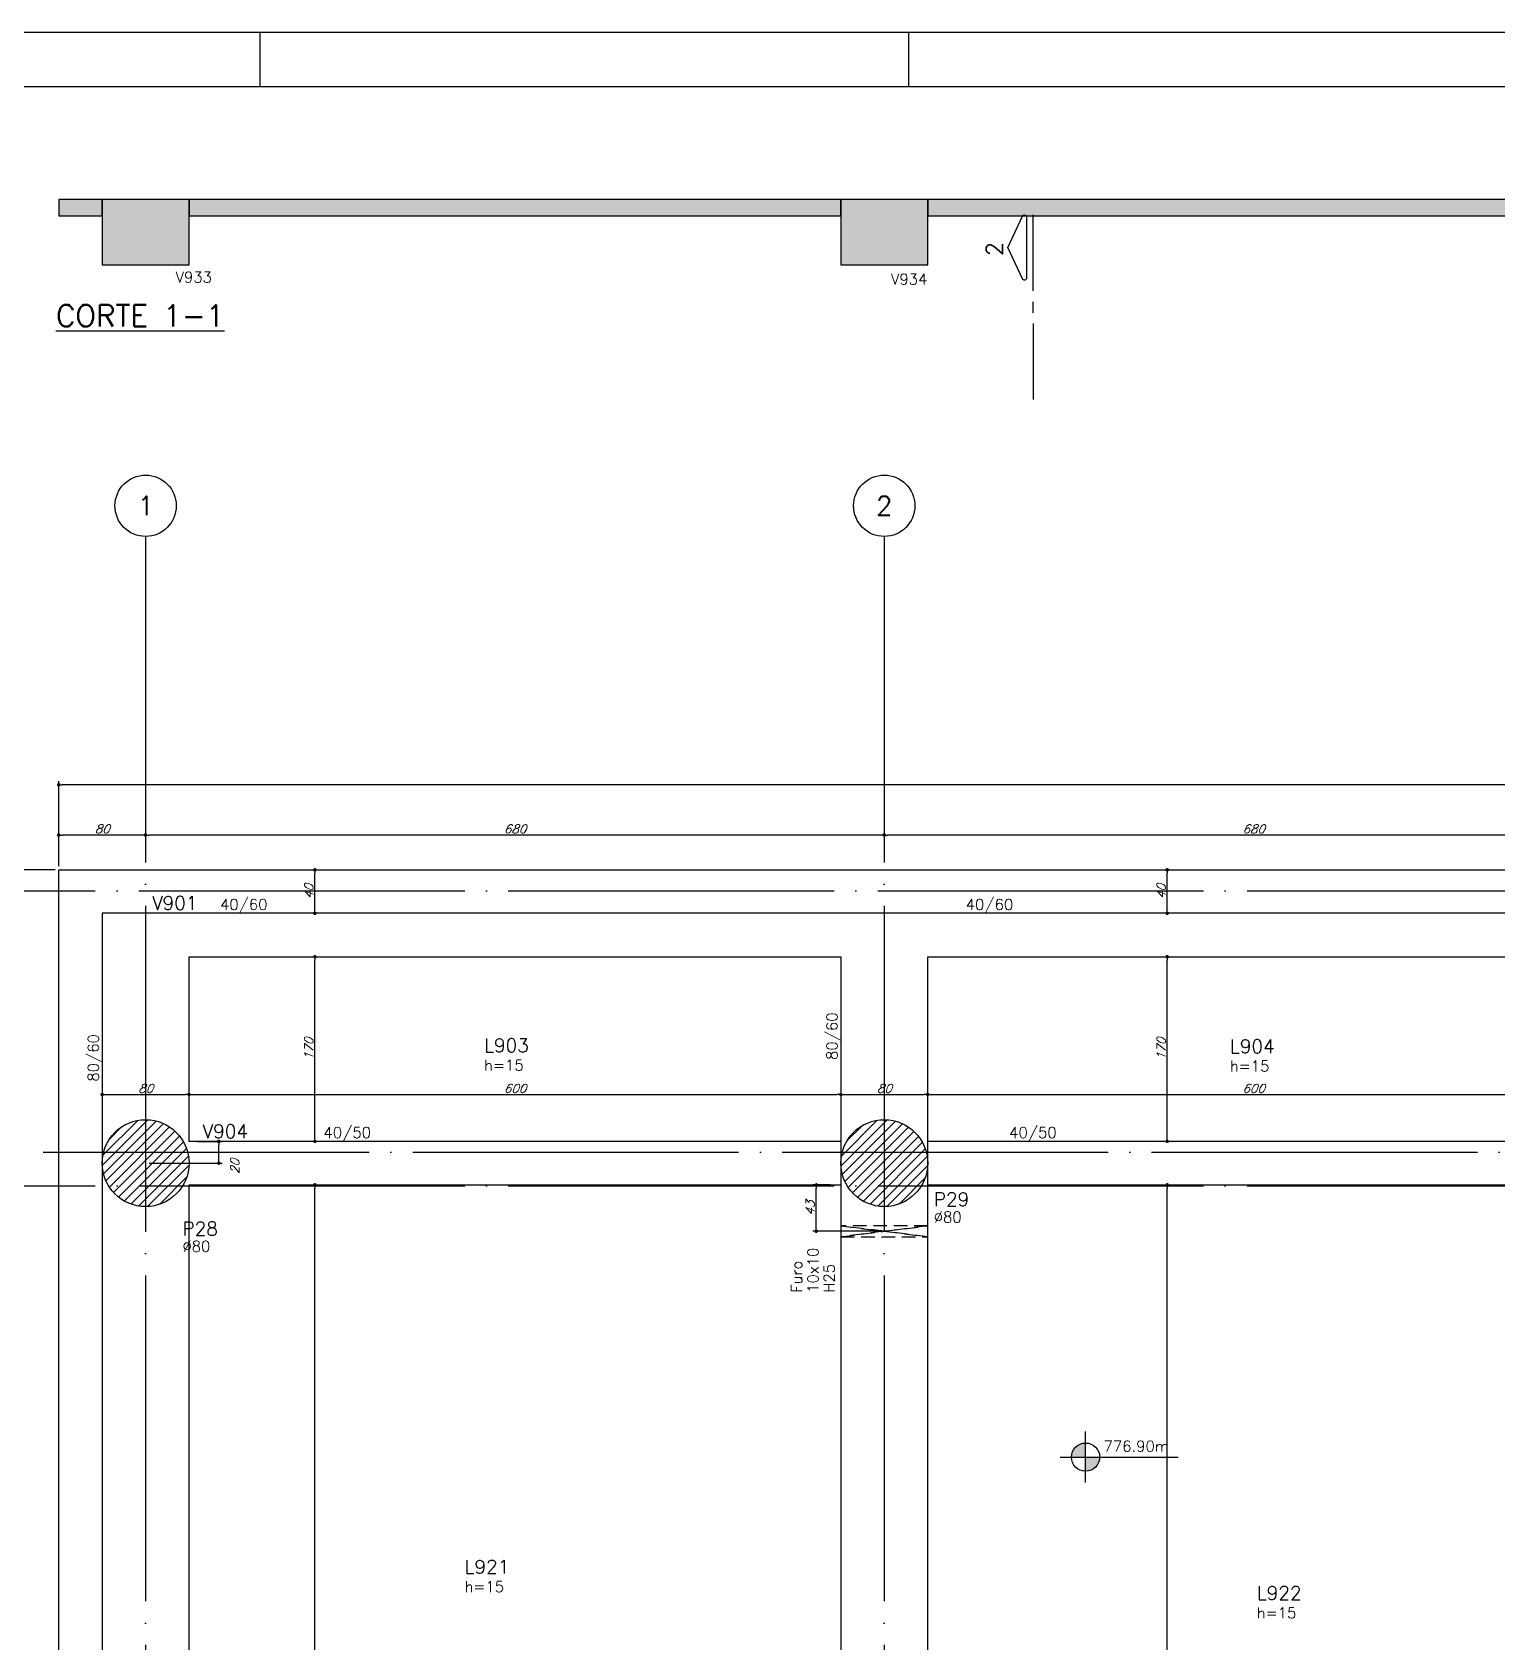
# Model space of a CAD drawing. Extents: x -4245 to 5400, y -2094 to 2406.
# Drawn here: x -3404 to -2056, y 924 to 2406 of the extents above; entities that cross this region are included whole.
import ezdxf
from ezdxf.enums import TextEntityAlignment as Align

# ---------------------------------------------------------------- set-up
doc = ezdxf.new("R2010")
doc.units = 0
doc.header["$LTSCALE"] = 50
doc.header["$MEASUREMENT"] = 0
doc.linetypes.add('EIXO', pattern=[6.8, 6, -0.4, 0, -0.4])
doc.linetypes.add('HIDDEN', pattern=[0.375, 0.25, -0.125])
doc.layers.get('0').update_dxf_attribs({"linetype": 'CONTINUOUS'})
doc.layers.get('DEFPOINTS').update_dxf_attribs({"linetype": 'CONTINUOUS'})
for name, color, linetype in [('F-CORTE', 4, 'CONTINUOUS'), ('F-CORTE-INDICAÇÃO', 4, 'CONTINUOUS'), ('F-COTAS', 106, 'CONTINUOUS'), ('F-COTAS-FUROS', 50, 'CONTINUOUS'), ('F-EIXO', 12, 'EIXO'), ('F-FURO-PAREDE', 2, 'HIDDEN'), ('F-FURO-PAREDE-TEXTOS', 2, 'CONTINUOUS'), ('F-LAJES', 3, 'CONTINUOUS'), ('F-LAJES-DIM', 2, 'CONTINUOUS'), ('F-LAJES-NOME', 4, 'CONTINUOUS'), ('F-MARGEM', 1, 'CONTINUOUS'), ('F-NÍVEL-PLANTA', 2, 'CONTINUOUS'), ('F-PILARES-DIM', 172, 'CONTINUOUS'), ('F-PILARES-HACH', 174, 'CONTINUOUS'), ('F-PILARES-NOME', 170, 'CONTINUOUS'), ('F-PILARES-S', 170, 'CONTINUOUS'), ('F-SOLIDO-CORTE', 71, 'CONTINUOUS'), ('F-TEXTO', 6, 'CONTINUOUS'), ('F-TEXTO-YELLOW', 2, 'CONTINUOUS'), ('F-VIGAS', 3, 'CONTINUOUS'), ('F-VIGAS-DIM', 2, 'CONTINUOUS'), ('F-VIGAS-NOME', 4, 'CONTINUOUS')]:
    doc.layers.add(name, color=color, linetype=linetype)
doc.styles.add('CP-TEXT-INCL', font='simplex.shx', dxfattribs={"oblique": 20})
doc.styles.add('MCP', font='simplex.shx')
doc.styles.add('ROMANS', font='simplex.shx')
doc.dimstyles.new('CP-COTAS-50', dxfattribs={"dimscale": 0.64, "dimtxt": 12.5, "dimasz": 5, "dimexe": 5, "dimexo": 5, "dimgap": 2.5, "dimtad": 1, "dimdec": 1, "dimdsep": 46, "dimtxsty": 'CP-TEXT-INCL', "dimblk1": 'DOT', "dimblk2": 'DOT', "dimsah": 1, "dimcen": 9, "dimclrd": 256, "dimclre": 256, "dimclrt": 256, "dimadec": 0, "dimazin": 0, "dimtfac": 1, "dimtdec": 1, "dimtmove": 2, "dimatfit": 3, "dimldrblk": 'DOT', "dimfxl": 0, "dimtolj": 1, "dimarcsym": 0})

# ---------------------------------------------------------------- blocks, each defined once
blk = doc.blocks.new('Nível - Planta')
at = {"layer": 'F-NÍVEL-PLANTA'}
h = blk.add_hatch(color=71, dxfattribs=at)
h.paths.add_polyline_path([(0, 0), (0, 0.26, 0.414214), (-0.26, 0)])
h.paths.add_polyline_path([(0.26, 0), (0, 0), (0, -0.26, 0.414214)])
for p, q in [((0, -0.469), (0, 0.469)), ((-0.469, 0), (1.704, 0))]:
    blk.add_line(p, q, dxfattribs=at)
blk.add_circle((0, 0), 0.26, dxfattribs=at)
at = {"layer": 'F-TEXTO', "color": 3, "style": 'MCP'}
blk.add_attdef('NÍVEL', (0.333, 0.102), '', height=0.2, dxfattribs=at)
blk = doc.blocks.new('*U9')
at = {"layer": 'F-CORTE-INDICAÇÃO'}
for p, q in [((70, 0), (0, 0)), ((80, 0), (90, 0)), ((100, 0), (170, 0))]:
    blk.add_line(p, q, dxfattribs=at)
blk.add_lwpolyline([(112, 6, -0.802585), (111.2, 9.8), (140, 23.3), (168.8, 9.8, -0.802585), (168, 6)], format="xyb", close=True, dxfattribs=at)
at = {"layer": 'F-CORTE-INDICAÇÃO', "style": 'ROMANS'}
blk.add_attdef('CORTE', text='', height=15, dxfattribs=at).set_placement((140, 35.8), align=Align.MIDDLE_CENTER)
at = {"layer": 'F-CORTE-INDICAÇÃO', "color": 2, "style": 'ROMANS'}
blk.add_attdef('FOLHA', text='', height=12, dxfattribs=at).set_placement((140, -10), align=Align.MIDDLE_CENTER)
blk = doc.blocks.new('_DOT')
at = {"color": 0, "linetype": 'ByBlock'}
blk.add_line((-0.5, 0), (-1, 0), dxfattribs=at)
at = {"color": 0, "linetype": 'ByBlock', "const_width": 0.5}
blk.add_lwpolyline([(-0.25, 0, 1), (0.25, 0, 1)], format="xyb", close=True, dxfattribs=at)
blk = doc.blocks.new('*D14')
at = {"layer": 'DEFPOINTS', "color": 0, "linetype": 'Continuous', "transparency": 16777216}
for p in [(-3144.2, 1344.5), (-3144.2, 1344.5), (-3144.2, 400)]:
    blk.add_point(p, dxfattribs=at)
at = {"layer": 'F-COTAS', "linetype": 'Continuous', "lineweight": -2, "transparency": 16777216}
blk.add_line((-3144.2, 403.2), (-3144.2, 1341.3), dxfattribs=at)
at = {"layer": 'F-COTAS', "linetype": 'Continuous', "lineweight": -2, "transparency": 16777216, "xscale": 3.2, "yscale": 3.2, "zscale": 3.2}
for p, rotation in [((-3144.2, 1344.5), 90), ((-3144.2, 400), 270)]:
    blk.add_blockref('_DOT', p, dxfattribs=dict(at, rotation=rotation))
at = {"layer": 'F-COTAS', "linetype": 'Continuous', "transparency": 16777216, "insert": (-3149.8, 872.3), "char_height": 8, "attachment_point": 5, "rotation": 90, "style": 'CP-TEXT-INCL'}
blk.add_mtext('\\A1;944.5', dxfattribs=at)
blk = doc.blocks.new('*D15')
at = {"layer": 'DEFPOINTS', "color": 0, "linetype": 'Continuous', "transparency": 16777216}
for p in [(-3144.2, 1554.5), (-3144.2, 1554.5), (-3144.2, 1384.5)]:
    blk.add_point(p, dxfattribs=at)
at = {"layer": 'F-COTAS', "linetype": 'Continuous', "lineweight": -2, "transparency": 16777216}
blk.add_line((-3144.2, 1387.7), (-3144.2, 1551.3), dxfattribs=at)
at = {"layer": 'F-COTAS', "linetype": 'Continuous', "lineweight": -2, "transparency": 16777216, "xscale": 3.2, "yscale": 3.2, "zscale": 3.2}
for p, rotation in [((-3144.2, 1554.5), 90), ((-3144.2, 1384.5), 270)]:
    blk.add_blockref('_DOT', p, dxfattribs=dict(at, rotation=rotation))
at = {"layer": 'F-COTAS', "linetype": 'Continuous', "transparency": 16777216, "insert": (-3149.8, 1469.5), "char_height": 8, "attachment_point": 5, "rotation": 90, "style": 'CP-TEXT-INCL'}
blk.add_mtext('\\A1;170', dxfattribs=at)
blk = doc.blocks.new('*D16')
at = {"layer": 'DEFPOINTS', "color": 0, "linetype": 'Continuous', "transparency": 16777216}
for p in [(-3144.2, 1634.5), (-3144.2, 1634.5), (-3144.2, 1594.5)]:
    blk.add_point(p, dxfattribs=at)
at = {"layer": 'F-COTAS', "linetype": 'Continuous', "lineweight": -2, "transparency": 16777216}
blk.add_line((-3144.2, 1597.7), (-3144.2, 1631.3), dxfattribs=at)
at = {"layer": 'F-COTAS', "linetype": 'Continuous', "lineweight": -2, "transparency": 16777216, "xscale": 3.2, "yscale": 3.2, "zscale": 3.2}
for p, rotation in [((-3144.2, 1634.5), 90), ((-3144.2, 1594.5), 270)]:
    blk.add_blockref('_DOT', p, dxfattribs=dict(at, rotation=rotation))
at = {"layer": 'F-COTAS', "linetype": 'Continuous', "transparency": 16777216, "insert": (-3149.8, 1614.5), "char_height": 8, "attachment_point": 5, "rotation": 90, "style": 'CP-TEXT-INCL'}
blk.add_mtext('\\A1;40', dxfattribs=at)
blk = doc.blocks.new('*D20')
at = {"layer": 'DEFPOINTS', "color": 0, "linetype": 'Continuous', "transparency": 16777216}
for p in [(-2359.5, 1344.5), (-2359.5, 1344.5), (-2359.5, 400)]:
    blk.add_point(p, dxfattribs=at)
at = {"layer": 'F-COTAS', "linetype": 'Continuous', "lineweight": -2, "transparency": 16777216}
blk.add_line((-2359.5, 403.2), (-2359.5, 1341.3), dxfattribs=at)
at = {"layer": 'F-COTAS', "linetype": 'Continuous', "lineweight": -2, "transparency": 16777216, "xscale": 3.2, "yscale": 3.2, "zscale": 3.2}
for p, rotation in [((-2359.5, 1344.5), 90), ((-2359.5, 400), 270)]:
    blk.add_blockref('_DOT', p, dxfattribs=dict(at, rotation=rotation))
at = {"layer": 'F-COTAS', "linetype": 'Continuous', "transparency": 16777216, "insert": (-2365.1, 872.3), "char_height": 8, "attachment_point": 5, "rotation": 90, "style": 'CP-TEXT-INCL'}
blk.add_mtext('\\A1;944.5', dxfattribs=at)
blk = doc.blocks.new('*D21')
at = {"layer": 'DEFPOINTS', "color": 0, "linetype": 'Continuous', "transparency": 16777216}
for p in [(-2359.5, 1554.5), (-2359.5, 1554.5), (-2359.5, 1384.5)]:
    blk.add_point(p, dxfattribs=at)
at = {"layer": 'F-COTAS', "linetype": 'Continuous', "lineweight": -2, "transparency": 16777216}
blk.add_line((-2359.5, 1387.7), (-2359.5, 1551.3), dxfattribs=at)
at = {"layer": 'F-COTAS', "linetype": 'Continuous', "lineweight": -2, "transparency": 16777216, "xscale": 3.2, "yscale": 3.2, "zscale": 3.2}
for p, rotation in [((-2359.5, 1554.5), 90), ((-2359.5, 1384.5), 270)]:
    blk.add_blockref('_DOT', p, dxfattribs=dict(at, rotation=rotation))
at = {"layer": 'F-COTAS', "linetype": 'Continuous', "transparency": 16777216, "insert": (-2365.1, 1469.5), "char_height": 8, "attachment_point": 5, "rotation": 90, "style": 'CP-TEXT-INCL'}
blk.add_mtext('\\A1;170', dxfattribs=at)
blk = doc.blocks.new('*D22')
at = {"layer": 'DEFPOINTS', "color": 0, "linetype": 'Continuous', "transparency": 16777216}
for p in [(-2359.5, 1634.5), (-2359.5, 1634.5), (-2359.5, 1594.5)]:
    blk.add_point(p, dxfattribs=at)
at = {"layer": 'F-COTAS', "linetype": 'Continuous', "lineweight": -2, "transparency": 16777216}
blk.add_line((-2359.5, 1597.7), (-2359.5, 1631.3), dxfattribs=at)
at = {"layer": 'F-COTAS', "linetype": 'Continuous', "lineweight": -2, "transparency": 16777216, "xscale": 3.2, "yscale": 3.2, "zscale": 3.2}
for p, rotation in [((-2359.5, 1634.5), 90), ((-2359.5, 1594.5), 270)]:
    blk.add_blockref('_DOT', p, dxfattribs=dict(at, rotation=rotation))
at = {"layer": 'F-COTAS', "linetype": 'Continuous', "transparency": 16777216, "insert": (-2365.1, 1614.5), "char_height": 8, "attachment_point": 5, "rotation": 90, "style": 'CP-TEXT-INCL'}
blk.add_mtext('\\A1;40', dxfattribs=at)
blk = doc.blocks.new('*D71')
at = {"layer": 'DEFPOINTS', "color": 0, "linetype": 'Continuous', "transparency": 16777216}
for p in [(-3340, 1427.7), (-3260, 1427.7), (-3260, 1427.7)]:
    blk.add_point(p, dxfattribs=at)
at = {"layer": 'F-COTAS', "linetype": 'Continuous', "lineweight": -2, "transparency": 16777216}
blk.add_line((-3336.8, 1427.7), (-3263.2, 1427.7), dxfattribs=at)
at = {"layer": 'F-COTAS', "linetype": 'Continuous', "lineweight": -2, "transparency": 16777216, "xscale": 3.2, "yscale": 3.2, "zscale": 3.2, "rotation": 180}
blk.add_blockref('_DOT', (-3340, 1427.7), dxfattribs=at)
at = {"layer": 'F-COTAS', "linetype": 'Continuous', "lineweight": -2, "transparency": 16777216, "xscale": 3.2, "yscale": 3.2, "zscale": 3.2}
blk.add_blockref('_DOT', (-3260, 1427.7), dxfattribs=at)
at = {"layer": 'F-COTAS', "linetype": 'Continuous', "transparency": 16777216, "insert": (-3300, 1433.3), "char_height": 8, "attachment_point": 5, "style": 'CP-TEXT-INCL'}
blk.add_mtext('\\A1;80', dxfattribs=at)
blk = doc.blocks.new('*D72')
at = {"layer": 'DEFPOINTS', "color": 0, "linetype": 'Continuous', "transparency": 16777216}
for p in [(-3260, 1427.7), (-2660, 1427.7), (-2660, 1427.7)]:
    blk.add_point(p, dxfattribs=at)
at = {"layer": 'F-COTAS', "linetype": 'Continuous', "lineweight": -2, "transparency": 16777216}
blk.add_line((-3256.8, 1427.7), (-2663.2, 1427.7), dxfattribs=at)
at = {"layer": 'F-COTAS', "linetype": 'Continuous', "lineweight": -2, "transparency": 16777216, "xscale": 3.2, "yscale": 3.2, "zscale": 3.2, "rotation": 180}
blk.add_blockref('_DOT', (-3260, 1427.7), dxfattribs=at)
at = {"layer": 'F-COTAS', "linetype": 'Continuous', "lineweight": -2, "transparency": 16777216, "xscale": 3.2, "yscale": 3.2, "zscale": 3.2}
blk.add_blockref('_DOT', (-2660, 1427.7), dxfattribs=at)
at = {"layer": 'F-COTAS', "linetype": 'Continuous', "transparency": 16777216, "insert": (-2960, 1433.3), "char_height": 8, "attachment_point": 5, "style": 'CP-TEXT-INCL'}
blk.add_mtext('\\A1;600', dxfattribs=at)
blk = doc.blocks.new('*D73')
at = {"layer": 'DEFPOINTS', "color": 0, "linetype": 'Continuous', "transparency": 16777216}
for p in [(-2660, 1427.7), (-2580, 1427.7), (-2580, 1427.7)]:
    blk.add_point(p, dxfattribs=at)
at = {"layer": 'F-COTAS', "linetype": 'Continuous', "lineweight": -2, "transparency": 16777216}
blk.add_line((-2656.8, 1427.7), (-2583.2, 1427.7), dxfattribs=at)
at = {"layer": 'F-COTAS', "linetype": 'Continuous', "lineweight": -2, "transparency": 16777216, "xscale": 3.2, "yscale": 3.2, "zscale": 3.2, "rotation": 180}
blk.add_blockref('_DOT', (-2660, 1427.7), dxfattribs=at)
at = {"layer": 'F-COTAS', "linetype": 'Continuous', "lineweight": -2, "transparency": 16777216, "xscale": 3.2, "yscale": 3.2, "zscale": 3.2}
blk.add_blockref('_DOT', (-2580, 1427.7), dxfattribs=at)
at = {"layer": 'F-COTAS', "linetype": 'Continuous', "transparency": 16777216, "insert": (-2620, 1433.3), "char_height": 8, "attachment_point": 5, "style": 'CP-TEXT-INCL'}
blk.add_mtext('\\A1;80', dxfattribs=at)
blk = doc.blocks.new('*D74')
at = {"layer": 'DEFPOINTS', "color": 0, "linetype": 'Continuous', "transparency": 16777216}
for p in [(-2580, 1427.7), (-1980, 1427.7), (-1980, 1427.7)]:
    blk.add_point(p, dxfattribs=at)
at = {"layer": 'F-COTAS', "linetype": 'Continuous', "lineweight": -2, "transparency": 16777216}
blk.add_line((-2576.8, 1427.7), (-1983.2, 1427.7), dxfattribs=at)
at = {"layer": 'F-COTAS', "linetype": 'Continuous', "lineweight": -2, "transparency": 16777216, "xscale": 3.2, "yscale": 3.2, "zscale": 3.2, "rotation": 180}
blk.add_blockref('_DOT', (-2580, 1427.7), dxfattribs=at)
at = {"layer": 'F-COTAS', "linetype": 'Continuous', "lineweight": -2, "transparency": 16777216, "xscale": 3.2, "yscale": 3.2, "zscale": 3.2}
blk.add_blockref('_DOT', (-1980, 1427.7), dxfattribs=at)
at = {"layer": 'F-COTAS', "linetype": 'Continuous', "transparency": 16777216, "insert": (-2280, 1433.3), "char_height": 8, "attachment_point": 5, "style": 'CP-TEXT-INCL'}
blk.add_mtext('\\A1;600', dxfattribs=at)
blk = doc.blocks.new('*U160')
at = {"layer": 'F-EIXO'}
blk.add_line((0, 0), (7197, 0), dxfattribs=at)
at = {"layer": 'F-TEXTO', "style": 'ROMANS'}
blk.add_attdef('EIXO', text='', height=17.5, dxfattribs=at).set_placement((-28.2072, 0), align=Align.MIDDLE_CENTER)
blk = doc.blocks.new('*U161')
at = {"layer": 'F-EIXO'}
blk.add_line((0, 0), (7285, 0), dxfattribs=at)
at = {"layer": 'F-TEXTO', "style": 'ROMANS'}
blk.add_attdef('EIXO', text='', height=17.5, dxfattribs=at).set_placement((-28.2072, 0), align=Align.MIDDLE_CENTER)
blk = doc.blocks.new('*U152')
at = {"layer": 'F-EIXO'}
blk.add_line((0, 0), (0, -2755), dxfattribs=at)
at = {"layer": 'F-EIXO', "color": 2, "linetype": 'Continuous'}
blk.add_circle((0, 28.2072), 28.2072, dxfattribs=at)
at = {"layer": 'F-TEXTO', "style": 'ROMANS'}
blk.add_attdef('EIXO', text='', height=17.5, rotation=360, dxfattribs=at).set_placement((0, 28.2072), align=Align.MIDDLE_CENTER)
blk = doc.blocks.new('*U166')
at = {"layer": 'F-EIXO'}
blk.add_line((0, 0), (0, -2755), dxfattribs=at)
at = {"layer": 'F-EIXO', "color": 2, "linetype": 'Continuous'}
blk.add_circle((0, 28.2072), 28.2072, dxfattribs=at)
at = {"layer": 'F-TEXTO', "style": 'ROMANS'}
blk.add_attdef('EIXO', text='', height=17.5, rotation=360, dxfattribs=at).set_placement((0, 28.2072), align=Align.MIDDLE_CENTER)
blk = doc.blocks.new('*U169')
at = {"layer": 'F-EIXO'}
blk.add_line((0, 0), (7197, 0), dxfattribs=at)
at = {"layer": 'F-TEXTO', "style": 'ROMANS'}
blk.add_attdef('EIXO', text='', height=17.5, dxfattribs=at).set_placement((-28.2072, 0), align=Align.MIDDLE_CENTER)
blk = doc.blocks.new('*D184')
at = {"layer": 'DEFPOINTS', "color": 0, "linetype": 'Continuous', "transparency": 16777216}
for p in [(-3255.5, 1384.5), (-3232.6, 1384.5), (-3300, 1364.5)]:
    blk.add_point(p, dxfattribs=at)
at = {"layer": 'F-COTAS', "linetype": 'Continuous', "lineweight": -2, "transparency": 16777216}
for p, q in [((-3252.3, 1384.5), (-3229.4, 1384.5)), ((-3232.6, 1367.7), (-3232.6, 1381.3)), ((-3296.8, 1364.5), (-3229.4, 1364.5))]:
    blk.add_line(p, q, dxfattribs=at)
at = {"layer": 'F-COTAS', "linetype": 'Continuous', "lineweight": -2, "transparency": 16777216, "xscale": 3.2, "yscale": 3.2, "zscale": 3.2}
for p, rotation in [((-3232.6, 1384.5), 90), ((-3232.6, 1364.5), 270)]:
    blk.add_blockref('_DOT', p, dxfattribs=dict(at, rotation=rotation))
at = {"layer": 'F-COTAS', "linetype": 'Continuous', "transparency": 16777216, "insert": (-3217.9, 1361.4), "char_height": 8, "attachment_point": 5, "rotation": 90, "style": 'CP-TEXT-INCL'}
blk.add_mtext('\\A1;20', dxfattribs=at)
blk = doc.blocks.new('A0-4L_900')
at = {"layer": 'F-MARGEM', "color": 2}
for p, q in [((21, 90), (21, 89)), ((32.95, 89), (32.95, 90))]:
    blk.add_line(p, q, dxfattribs=at)
blk.add_lwpolyline([(0, 0), (0, 90), (192.9, 90), (192.9, 0)], close=True, dxfattribs=at)
at = {"layer": 'F-MARGEM', "color": 7}
blk.add_lwpolyline([(2.5, 89), (191.9, 89), (191.9, 1), (2.5, 1)], close=True, dxfattribs=at)
blk = doc.blocks.new('*D225')
at = {"layer": 'DEFPOINTS', "color": 0, "linetype": 'Continuous', "transparency": 16777216}
for p in [(-3380, 1712.8), (-3380, 1634.5), (3259.5, 1634.5)]:
    blk.add_point(p, dxfattribs=at)
at = {"layer": 'F-COTAS', "linetype": 'Continuous', "lineweight": -2, "transparency": 16777216}
for p, q in [((-3380, 1637.7), (-3380, 1716)), ((3256.3, 1712.8), (-3376.8, 1712.8)), ((3259.5, 1637.7), (3259.5, 1716))]:
    blk.add_line(p, q, dxfattribs=at)
at = {"layer": 'F-COTAS', "linetype": 'Continuous', "lineweight": -2, "transparency": 16777216, "xscale": 3.2, "yscale": 3.2, "zscale": 3.2, "rotation": 180}
blk.add_blockref('_DOT', (-3380, 1712.8), dxfattribs=at)
at = {"layer": 'F-COTAS', "linetype": 'Continuous', "lineweight": -2, "transparency": 16777216, "xscale": 3.2, "yscale": 3.2, "zscale": 3.2}
blk.add_blockref('_DOT', (3259.5, 1712.8), dxfattribs=at)
at = {"layer": 'F-COTAS', "linetype": 'Continuous', "transparency": 16777216, "insert": (-60.2, 1718.4), "char_height": 8, "attachment_point": 5, "style": 'CP-TEXT-INCL'}
blk.add_mtext('\\A1;6639.5', dxfattribs=at)
blk = doc.blocks.new('*D245')
at = {"layer": 'DEFPOINTS', "color": 0, "linetype": 'Continuous', "transparency": 16777216}
for p in [(-2620, 1670.5), (-2620, 1666.5), (-1940, 1670.5)]:
    blk.add_point(p, dxfattribs=at)
at = {"layer": 'F-COTAS', "linetype": 'Continuous', "lineweight": -2, "transparency": 16777216}
for p, q in [((-2620, 1667.3), (-2620, 1663.3)), ((-1943.2, 1666.5), (-2616.8, 1666.5)), ((-1940, 1667.3), (-1940, 1663.3))]:
    blk.add_line(p, q, dxfattribs=at)
at = {"layer": 'F-COTAS', "linetype": 'Continuous', "lineweight": -2, "transparency": 16777216, "xscale": 3.2, "yscale": 3.2, "zscale": 3.2, "rotation": 180}
blk.add_blockref('_DOT', (-2620, 1666.5), dxfattribs=at)
at = {"layer": 'F-COTAS', "linetype": 'Continuous', "lineweight": -2, "transparency": 16777216, "xscale": 3.2, "yscale": 3.2, "zscale": 3.2}
blk.add_blockref('_DOT', (-1940, 1666.5), dxfattribs=at)
at = {"layer": 'F-COTAS', "linetype": 'Continuous', "transparency": 16777216, "insert": (-2280, 1672.1), "char_height": 8, "attachment_point": 5, "style": 'CP-TEXT-INCL'}
blk.add_mtext('\\A1;680', dxfattribs=at)
blk = doc.blocks.new('*D246')
at = {"layer": 'DEFPOINTS', "color": 0, "linetype": 'Continuous', "transparency": 16777216}
for p in [(-3300, 1670.5), (-3300, 1666.5), (-2620, 1670.5)]:
    blk.add_point(p, dxfattribs=at)
at = {"layer": 'F-COTAS', "linetype": 'Continuous', "lineweight": -2, "transparency": 16777216}
for p, q in [((-3300, 1667.3), (-3300, 1663.3)), ((-2623.2, 1666.5), (-3296.8, 1666.5)), ((-2620, 1667.3), (-2620, 1663.3))]:
    blk.add_line(p, q, dxfattribs=at)
at = {"layer": 'F-COTAS', "linetype": 'Continuous', "lineweight": -2, "transparency": 16777216, "xscale": 3.2, "yscale": 3.2, "zscale": 3.2, "rotation": 180}
blk.add_blockref('_DOT', (-3300, 1666.5), dxfattribs=at)
at = {"layer": 'F-COTAS', "linetype": 'Continuous', "lineweight": -2, "transparency": 16777216, "xscale": 3.2, "yscale": 3.2, "zscale": 3.2}
blk.add_blockref('_DOT', (-2620, 1666.5), dxfattribs=at)
at = {"layer": 'F-COTAS', "linetype": 'Continuous', "transparency": 16777216, "insert": (-2960, 1672.1), "char_height": 8, "attachment_point": 5, "style": 'CP-TEXT-INCL'}
blk.add_mtext('\\A1;680', dxfattribs=at)
blk = doc.blocks.new('*D247')
at = {"layer": 'DEFPOINTS', "color": 0, "linetype": 'Continuous', "transparency": 16777216}
for p in [(-3380, 1666.5), (-3300, 1670.5), (-3380, 1634.5)]:
    blk.add_point(p, dxfattribs=at)
at = {"layer": 'F-COTAS', "linetype": 'Continuous', "lineweight": -2, "transparency": 16777216}
for p, q in [((-3380, 1637.7), (-3380, 1669.7)), ((-3303.2, 1666.5), (-3376.8, 1666.5)), ((-3300, 1667.3), (-3300, 1663.3))]:
    blk.add_line(p, q, dxfattribs=at)
at = {"layer": 'F-COTAS', "linetype": 'Continuous', "lineweight": -2, "transparency": 16777216, "xscale": 3.2, "yscale": 3.2, "zscale": 3.2, "rotation": 180}
blk.add_blockref('_DOT', (-3380, 1666.5), dxfattribs=at)
at = {"layer": 'F-COTAS', "linetype": 'Continuous', "lineweight": -2, "transparency": 16777216, "xscale": 3.2, "yscale": 3.2, "zscale": 3.2}
blk.add_blockref('_DOT', (-3300, 1666.5), dxfattribs=at)
at = {"layer": 'F-COTAS', "linetype": 'Continuous', "transparency": 16777216, "insert": (-3340, 1672.1), "char_height": 8, "attachment_point": 5, "style": 'CP-TEXT-INCL'}
blk.add_mtext('\\A1;80', dxfattribs=at)
blk = doc.blocks.new('*D248')
at = {"layer": 'DEFPOINTS', "color": 0, "linetype": 'Continuous', "transparency": 16777216}
for p in [(-3602.4, 1634.5), (-3380, 1634.5), (-3380, -315.5)]:
    blk.add_point(p, dxfattribs=at)
at = {"layer": 'F-COTAS', "linetype": 'Continuous', "lineweight": -2, "transparency": 16777216}
for p, q in [((-3383.2, 1634.5), (-3605.6, 1634.5)), ((-3602.4, -312.3), (-3602.4, 1631.3)), ((-3383.2, -315.5), (-3605.6, -315.5))]:
    blk.add_line(p, q, dxfattribs=at)
at = {"layer": 'F-COTAS', "linetype": 'Continuous', "lineweight": -2, "transparency": 16777216, "xscale": 3.2, "yscale": 3.2, "zscale": 3.2}
for p, rotation in [((-3602.4, 1634.5), 90), ((-3602.4, -315.5), 270)]:
    blk.add_blockref('_DOT', p, dxfattribs=dict(at, rotation=rotation))
at = {"layer": 'F-COTAS', "linetype": 'Continuous', "transparency": 16777216, "insert": (-3608, 659.5), "char_height": 8, "attachment_point": 5, "rotation": 90, "style": 'CP-TEXT-INCL'}
blk.add_mtext('\\A1;1950', dxfattribs=at)
blk = doc.blocks.new('*D471')
at = {"layer": 'DEFPOINTS', "color": 0, "linetype": 'Continuous', "transparency": 16777216}
for p in [(-2682.6, 1344.5), (-2666.7, 1344.5), (-2620, 1301.8)]:
    blk.add_point(p, dxfattribs=at)
at = {"layer": 'F-COTAS-FUROS', "linetype": 'Continuous', "lineweight": -2, "transparency": 16777216}
for p, q in [((-2669.9, 1344.5), (-2685.8, 1344.5)), ((-2682.6, 1305), (-2682.6, 1341.3)), ((-2623.2, 1301.8), (-2685.8, 1301.8))]:
    blk.add_line(p, q, dxfattribs=at)
at = {"layer": 'F-COTAS-FUROS', "linetype": 'Continuous', "lineweight": -2, "transparency": 16777216, "xscale": 3.2, "yscale": 3.2, "zscale": 3.2}
for p, rotation in [((-2682.6, 1344.5), 90), ((-2682.6, 1301.8), 270)]:
    blk.add_blockref('_DOT', p, dxfattribs=dict(at, rotation=rotation))
at = {"layer": 'F-COTAS-FUROS', "linetype": 'Continuous', "transparency": 16777216, "insert": (-2688.2, 1323.1), "char_height": 8, "attachment_point": 5, "rotation": 90, "style": 'CP-TEXT-INCL'}
blk.add_mtext('\\A1;43', dxfattribs=at)

msp = doc.modelspace()

# ---------------------------------------------------------------- hatches: boundary and pattern name
at = {"layer": 'F-PILARES-HACH', "linetype": 'Continuous'}
h = msp.add_hatch(dxfattribs=at)
h.set_pattern_fill('ANSI31', color=256, scale=50)
edge = h.paths.add_edge_path()
edge.add_arc((-3300, 1364.5), 40, 0, 360)
h = msp.add_hatch(dxfattribs=at)
h.set_pattern_fill('ANSI31', color=256, scale=50)
edge = h.paths.add_edge_path()
edge.add_arc((-2620, 1364.5), 40, 0, 360)
at = {"layer": 'F-SOLIDO-CORTE', "linetype": 'Continuous'}
for points in [[(-3380, 2250.377), (-3380, 2246.65), (-3380, 2236.487), (-3352.331, 2236.487), (-3349.349, 2236.487), (-3340, 2236.487), (-3340, 2238.595), (-3340, 2241.845), (-3340, 2251.487), (-3342.96, 2251.487), (-3352.331, 2251.487), (-3380, 2251.487)], [(-3339.33, 2251.487), (-3340, 2251.487), (-3340, 2243.054), (-3340, 2230.055), (-3340, 2191.487), (-3339.563, 2191.487), (-3338.896, 2191.487), (-3336.955, 2191.487), (-3335.689, 2191.487), (-3333.856, 2191.487), (-3328.284, 2191.487), (-3326.366, 2191.487), (-3323.718, 2191.487), (-3315.307, 2191.487), (-3313.035, 2191.487), (-3309.996, 2191.487), (-3300, 2191.487), (-3297.737, 2191.487), (-3294.739, 2191.487), (-3284.693, 2191.487), (-3282.798, 2191.487), (-3280.246, 2191.487), (-3271.716, 2191.487), (-3270.472, 2191.487), (-3268.733, 2191.487), (-3263.045, 2191.487), (-3262.617, 2191.487), (-3261.988, 2191.487), (-3260, 2191.487), (-3260, 2199.919), (-3260, 2212.919), (-3260, 2251.487), (-3261.988, 2251.487), (-3262.418, 2251.487), (-3263.045, 2251.487), (-3268.733, 2251.487), (-3269.982, 2251.487), (-3271.716, 2251.487), (-3280.246, 2251.487), (-3282.146, 2251.487), (-3284.693, 2251.487), (-3294.739, 2251.487), (-3297.003, 2251.487), (-3300, 2251.487), (-3309.996, 2251.487), (-3312.266, 2251.487), (-3315.307, 2251.487), (-3323.718, 2251.487), (-3325.63, 2251.487), (-3328.284, 2251.487), (-3333.856, 2251.487), (-3335.116, 2251.487), (-3336.955, 2251.487), (-3338.896, 2251.487)], [(-3133.836, 2251.487), (-3260, 2251.487), (-3260, 2249.26), (-3260, 2246.106), (-3260, 2236.487), (-3170.932, 2236.487), (-3044.769, 2236.487), (-2660, 2236.487), (-2660, 2238.714), (-2660, 2241.868), (-2660, 2251.487), (-3044.769, 2251.487)], [(-2587.58, 2251.487), (-2596.124, 2251.487), (-2606.206, 2251.487), (-2616.116, 2251.487), (-2624.177, 2251.487), (-2627.339, 2251.487), (-2631.302, 2251.487), (-2643.178, 2251.487), (-2660, 2251.487), (-2660, 2242.58), (-2660, 2229.964), (-2660, 2191.487), (-2648.124, 2191.487), (-2631.302, 2191.487), (-2627.339, 2191.487), (-2624.177, 2191.487), (-2616.116, 2191.487), (-2606.206, 2191.487), (-2596.124, 2191.487), (-2587.58, 2191.487), (-2583.963, 2191.487), (-2580, 2191.487), (-2580, 2200.394), (-2580, 2213.01), (-2580, 2251.487), (-2583.963, 2251.487)], [(-2580, 2251.487), (-2580, 2249.26), (-2580, 2246.106), (-2580, 2236.487), (-2486.405, 2236.487), (-2353.828, 2236.487), (-2351.525, 2236.487), (-2348.308, 2236.487), (-2321.988, 2236.487), (-2290.542, 2236.487), (-2160.54, 2236.487), (-2094.5, 2236.487), (-1949.5, 2236.487), (-1949.5, 2244.146), (-1949.5, 2247.889), (-1949.5, 2251.487), (-2094.5, 2251.487), (-2183.822, 2251.487), (-2290.542, 2251.487), (-2314.64, 2251.487), (-2348.308, 2251.487), (-2350.592, 2251.487), (-2353.828, 2251.487), (-2447.423, 2251.487)]]:
    msp.add_hatch(color=256, dxfattribs=at).paths.add_polyline_path(points, flags=16)

# ---------------------------------------------------------------- linework, layer by layer
at = {"layer": 'F-CORTE', "linetype": 'Continuous'}
msp.add_lwpolyline([(-1949.5, 2251.487), (-2580, 2251.487), (-2587.58, 2251.487), (-2660, 2251.487), (-3133.836, 2251.487), (-3260, 2251.487), (-3339.33, 2251.487), (-3340, 2251.487), (-3342.96, 2251.487), (-3352.331, 2251.487), (-3380, 2251.487), (-3380, 2250.377), (-3380, 2236.487), (-3352.331, 2236.487), (-3349.349, 2236.487), (-3340, 2236.487), (-3340, 2230.055), (-3340, 2191.487), (-3339.563, 2191.487), (-3338.896, 2191.487), (-3336.955, 2191.487), (-3335.689, 2191.487), (-3333.856, 2191.487), (-3328.284, 2191.487), (-3326.366, 2191.487), (-3323.718, 2191.487), (-3315.307, 2191.487), (-3313.035, 2191.487), (-3309.996, 2191.487), (-3300, 2191.487), (-3297.737, 2191.487), (-3294.739, 2191.487), (-3284.693, 2191.487), (-3282.798, 2191.487), (-3280.246, 2191.487), (-3271.716, 2191.487), (-3270.472, 2191.487), (-3268.733, 2191.487), (-3263.045, 2191.487), (-3262.617, 2191.487), (-3261.988, 2191.487), (-3260, 2191.487), (-3260, 2199.919), (-3260, 2212.919), (-3260, 2236.487), (-3170.932, 2236.487), (-3044.769, 2236.487), (-2660, 2236.487), (-2660, 2229.964), (-2660, 2191.487), (-2648.124, 2191.487), (-2631.302, 2191.487), (-2627.339, 2191.487), (-2624.177, 2191.487), (-2616.116, 2191.487), (-2606.206, 2191.487), (-2596.124, 2191.487), (-2587.58, 2191.487), (-2583.963, 2191.487), (-2580, 2191.487), (-2580, 2200.394), (-2580, 2213.01), (-2580, 2236.487), (-2486.405, 2236.487), (-2353.828, 2236.487), (-2351.525, 2236.487), (-2348.308, 2236.487), (-2321.988, 2236.487), (-2290.542, 2236.487), (-2160.54, 2236.487), (-2094.5, 2236.487), (-1949.5, 2236.487)], dxfattribs=at)
at = {"layer": 'F-FURO-PAREDE'}
msp.add_lwpolyline([(-2620, 1301.76), (-2580, 1296.76), (-2580, 1306.76), (-2620, 1301.76), (-2580, 1306.76), (-2660, 1306.76), (-2620, 1301.76), (-2660, 1306.76), (-2660, 1296.76), (-2620, 1301.76), (-2660, 1296.76), (-2580, 1296.76), (-2620, 1301.76)], dxfattribs=at)
at = {"layer": 'F-LAJES', "linetype": 'Continuous'}
for p, q in [((-3380, -315.5), (-3380, 1634.5)), ((-3379.97, 1634.5), (615.03, 1634.5))]:
    msp.add_line(p, q, dxfattribs=at)
at = {"layer": 'F-PILARES-S', "linetype": 'Continuous'}
for centre in [(-3300, 1364.5), (-2620, 1364.5)]:
    msp.add_circle(centre, 40, dxfattribs=at)
at = {"layer": 'F-SOLIDO-CORTE', "linetype": 'Continuous'}
for points in [[(-3380, 2250.377), (-3380, 2246.65), (-3380, 2236.487), (-3352.331, 2236.487), (-3349.349, 2236.487), (-3340, 2236.487), (-3340, 2238.595), (-3340, 2241.845), (-3340, 2251.487), (-3342.96, 2251.487), (-3352.331, 2251.487), (-3380, 2251.487), (-3380, 2250.377)], [(-3339.33, 2251.487), (-3340, 2251.487), (-3340, 2243.054), (-3340, 2230.055), (-3340, 2191.487), (-3339.563, 2191.487), (-3338.896, 2191.487), (-3336.955, 2191.487), (-3335.689, 2191.487), (-3333.856, 2191.487), (-3328.284, 2191.487), (-3326.366, 2191.487), (-3323.718, 2191.487), (-3315.307, 2191.487), (-3313.035, 2191.487), (-3309.996, 2191.487), (-3300, 2191.487), (-3297.737, 2191.487), (-3294.739, 2191.487), (-3284.693, 2191.487), (-3282.798, 2191.487), (-3280.246, 2191.487), (-3271.716, 2191.487), (-3270.472, 2191.487), (-3268.733, 2191.487), (-3263.045, 2191.487), (-3262.617, 2191.487), (-3261.987, 2191.487), (-3260, 2191.487), (-3260, 2199.919), (-3260, 2212.919), (-3260, 2251.487), (-3261.987, 2251.487), (-3262.418, 2251.487), (-3263.045, 2251.487), (-3268.733, 2251.487), (-3269.982, 2251.487), (-3271.716, 2251.487), (-3280.246, 2251.487), (-3282.146, 2251.487), (-3284.693, 2251.487), (-3294.739, 2251.487), (-3297.004, 2251.487), (-3300, 2251.487), (-3309.996, 2251.487), (-3312.266, 2251.487), (-3315.307, 2251.487), (-3323.718, 2251.487), (-3325.63, 2251.487), (-3328.284, 2251.487), (-3333.856, 2251.487), (-3335.116, 2251.487), (-3336.955, 2251.487), (-3338.896, 2251.487), (-3339.33, 2251.487)], [(-3133.836, 2251.487), (-3260, 2251.487), (-3260, 2249.26), (-3260, 2246.106), (-3260, 2236.487), (-3170.932, 2236.487), (-3044.769, 2236.487), (-2660, 2236.487), (-2660, 2238.714), (-2660, 2241.868), (-2660, 2251.487), (-3044.769, 2251.487), (-3133.836, 2251.487)], [(-2587.58, 2251.487), (-2596.124, 2251.487), (-2606.206, 2251.487), (-2616.116, 2251.487), (-2624.177, 2251.487), (-2627.339, 2251.487), (-2631.302, 2251.487), (-2643.178, 2251.487), (-2660, 2251.487), (-2660, 2242.58), (-2660, 2229.964), (-2660, 2191.487), (-2648.124, 2191.487), (-2631.302, 2191.487), (-2627.339, 2191.487), (-2624.177, 2191.487), (-2616.116, 2191.487), (-2606.206, 2191.487), (-2596.124, 2191.487), (-2587.58, 2191.487), (-2583.963, 2191.487), (-2580, 2191.487), (-2580, 2200.394), (-2580, 2213.01), (-2580, 2251.487), (-2583.963, 2251.487), (-2587.58, 2251.487)], [(-2580, 2251.487), (-2580, 2249.26), (-2580, 2246.106), (-2580, 2236.487), (-2486.405, 2236.487), (-2353.828, 2236.487), (-2351.525, 2236.487), (-2348.308, 2236.487), (-2321.989, 2236.487), (-2290.542, 2236.487), (-2160.54, 2236.487), (-2094.5, 2236.487), (-1949.5, 2236.487)], [(-1949.5, 2251.487), (-2094.5, 2251.487), (-2183.822, 2251.487), (-2290.542, 2251.487), (-2314.64, 2251.487), (-2348.308, 2251.487), (-2350.592, 2251.487), (-2353.828, 2251.487), (-2447.423, 2251.487), (-2580, 2251.487)]]:
    msp.add_lwpolyline(points, dxfattribs=at)
at = {"layer": 'F-VIGAS'}
for points in [[(-2620, 1594.5), (-3340, 1594.5)], [(-3340, 1594.5), (-3340, 1364.5)], [(-1937, 1594.5), (-2620, 1594.5)], [(-3260, 1554.5), (-2660, 1554.5)], [(-3260, 1384.5), (-3260, 1554.5)], [(-2660, 1554.5), (-2660, 1384.5)], [(-2580, 1554.5), (-1980, 1554.5)], [(-2580, 1384.5), (-2580, 1554.5)], [(-2660, 1384.5), (-3260, 1384.5)], [(-2660, 1384.5), (-2660, 400)], [(-2580, 400), (-2580, 1384.5)], [(-1980, 1384.5), (-2580, 1384.5)], [(-3340, 1364.5), (-3340, 360)], [(-3260, 400), (-3260, 1344.5)], [(-3260, 1344.5), (-2660, 1344.5)], [(-2580, 1344.5), (-1973.82, 1344.5)]]:
    msp.add_lwpolyline(points, dxfattribs=at)

# ---------------------------------------------------------------- block references
at = {"layer": 'F-CORTE-INDICAÇÃO', "linetype": 'Continuous'}
ref = msp.add_blockref('*U9', (-2482.991, 2067.292), dxfattribs=dict(at, rotation=90))
ref.add_attrib('CORTE', '2', dxfattribs={"height": 15, "rotation": 90, "style": 'ROMANS'}).set_placement((-2518.755, 2205.863), align=Align.MIDDLE_CENTER)
at = {"layer": 'F-EIXO', "linetype": 'Continuous'}
for name, p, values in [('*U152', (-3300, 1941.357), {'EIXO': '1'}), ('*U166', (-2620, 1941.357), {'EIXO': '2'})]:
    msp.add_blockref(name, p, dxfattribs=at).add_auto_attribs(values)
for name, p in [('*U169', (-3646.32, 1615)), ('*U161', (-3734.274, 1374.5)), ('*U160', (-3646.32, 1343.5))]:
    msp.add_blockref(name, p, dxfattribs=at)
at = {"layer": 'F-MARGEM', "linetype": 'Continuous', "xscale": 50, "yscale": 50, "zscale": 50}
msp.add_blockref('A0-4L_900', (-4244.836, -2094.493), dxfattribs=at)
at = {"layer": 'F-NÍVEL-PLANTA', "linetype": 'Continuous', "xscale": 50, "yscale": 50, "zscale": 50}
msp.add_blockref('Nível - Planta', (-2434.73, 1093.87), dxfattribs=at).add_auto_attribs({'NÍVEL': '776.90m'})

# ---------------------------------------------------------------- texts
at = {"layer": 'F-CORTE', "color": 6, "linetype": 'Continuous', "style": 'MCP'}
msp.add_text('%%UCORTE 1-1', height=20, dxfattribs=at).set_placement((-3382.519, 2134.496))
at = {"layer": 'F-FURO-PAREDE-TEXTOS', "linetype": 'Continuous', "style": 'MCP'}
for s, p in [('10x10', (-2680.667, 1245.135)), ('Furo', (-2695.667, 1245.135)), ('H25', (-2665.667, 1245.135))]:
    msp.add_text(s, height=10, rotation=90, dxfattribs=at).set_placement(p)
at = {"layer": 'F-LAJES-DIM', "linetype": 'Continuous', "style": 'MCP'}
for p in [(-2988.39, 1449.662), (-2301.822, 1448.838), (-3006.425, 969.656), (-2277.081, 945.561)]:
    msp.add_text('h=15', height=10, dxfattribs=at).set_placement(p)
at = {"layer": 'F-LAJES-NOME', "linetype": 'Continuous', "style": 'MCP'}
for s, p in [('L903', (-2988.39, 1466.662)), ('L904', (-2301.822, 1465.838)), ('L921', (-3006.425, 986.656)), ('L922', (-2277.081, 962.561))]:
    msp.add_text(s, height=12.5, dxfattribs=at).set_placement(p)
at = {"layer": 'F-PILARES-DIM', "linetype": 'Continuous', "style": 'MCP'}
for p in [(-2574.451, 1309.822), (-3266.099, 1282.939)]:
    msp.add_text('%%c80', height=10, dxfattribs=at).set_placement(p)
at = {"layer": 'F-PILARES-NOME', "linetype": 'Continuous', "style": 'MCP'}
for s, p in [('P29', (-2574.451, 1324.822)), ('P28', (-3266.099, 1297.939))]:
    msp.add_text(s, height=12.5, dxfattribs=at).set_placement(p)
at = {"layer": 'F-TEXTO-YELLOW', "linetype": 'Continuous', "style": 'MCP'}
for s, p in [('V933', (-3272.401, 2175.057)), ('V934', (-2613.816, 2173.224))]:
    msp.add_text(s, height=10, dxfattribs=at).set_placement(p)
at = {"layer": 'F-VIGAS-DIM', "linetype": 'Continuous', "style": 'MCP'}
for s, p in [('40/60', (-3231.506, 1597.625)), ('40/60', (-2545, 1597.625)), ('40/50', (-3136.199, 1387.625)), ('40/50', (-2505, 1387.625))]:
    msp.add_text(s, height=10, dxfattribs=at).set_placement(p)
for p in [(-2663.125, 1459.5), (-3343.125, 1439.5)]:
    msp.add_text('80/60', height=10, rotation=90, dxfattribs=at).set_placement(p)
at = {"layer": 'F-VIGAS-NOME', "linetype": 'Continuous', "style": 'MCP'}
for s, p in [('V901', (-3294.006, 1597.625)), ('V904', (-3247.5, 1387.625))]:
    msp.add_text(s, height=12.5, dxfattribs=at).set_placement(p)

# ---------------------------------------------------------------- dimensions: what is measured, and where the dimension line sits
at = {"layer": 'F-COTAS', "linetype": 'Continuous'}
for base, p1, p2, picture, middle in [((-3379.97, 1712.767), (3259.5, 1634.5), (-3379.97, 1634.5), '*D225', (-60.235, 1718.367)), ((-3379.97, 1666.486), (-3300, 1670.486), (-3379.97, 1634.5), '*D247', (-3339.985, 1672.086)), ((-3300, 1666.486), (-2620, 1670.486), (-3300, 1670.486), '*D246', (-2960, 1672.086)), ((-2620, 1666.486), (-1940, 1670.486), (-2620, 1670.486), '*D245', (-2280, 1672.086))]:
    dim = msp.add_linear_dim(base=base, p1=p1, p2=p2, dimstyle='CP-COTAS-50', dxfattribs=at)
    dim.commit()
    dim.dimension.update_dxf_attribs({"geometry": picture, "text_midpoint": middle})
for base, p1, p2, angle, picture, middle in [((-3602.445, 1634.5), (-3379.97, -315.5), (-3379.97, 1634.5), 90, '*D248', (-3608.045, 659.5)), ((-3144.153, 1634.5), (-3144.153, 1594.5), (-3144.153, 1634.5), 270, '*D16', (-3149.753, 1614.5)), ((-2359.525, 1634.5), (-2359.525, 1594.5), (-2359.525, 1634.5), 270, '*D22', (-2365.125, 1614.5)), ((-3144.153, 1554.5), (-3144.153, 1384.5), (-3144.153, 1554.5), 270, '*D15', (-3149.753, 1469.5)), ((-2359.525, 1554.5), (-2359.525, 1384.5), (-2359.525, 1554.5), 270, '*D21', (-2365.125, 1469.5)), ((-3260, 1427.665), (-3340, 1427.665), (-3260, 1427.665), 180, '*D71', (-3300, 1433.265)), ((-2660, 1427.665), (-3260, 1427.665), (-2660, 1427.665), 180, '*D72', (-2960, 1433.265)), ((-2580, 1427.665), (-2660, 1427.665), (-2580, 1427.665), 180, '*D73', (-2620, 1433.265)), ((-1980, 1427.665), (-2580, 1427.665), (-1980, 1427.665), 180, '*D74', (-2280, 1433.265)), ((-3144.153, 1344.5), (-3144.153, 400), (-3144.153, 1344.5), 270, '*D14', (-3149.753, 872.25)), ((-2359.525, 1344.5), (-2359.525, 400), (-2359.525, 1344.5), 270, '*D20', (-2365.125, 872.25))]:
    dim = msp.add_linear_dim(base=base, p1=p1, p2=p2, angle=angle, dimstyle='CP-COTAS-50', dxfattribs=at)
    dim.commit()
    dim.dimension.update_dxf_attribs({"geometry": picture, "text_midpoint": middle})
dim = msp.add_linear_dim(base=(-3232.586, 1384.5), p1=(-3300, 1364.5), p2=(-3255.522, 1384.5), angle=90, dimstyle='CP-COTAS-50', dxfattribs=at)
dim.commit()
dim.dimension.update_dxf_attribs({"geometry": '*D184', "text_midpoint": (-3217.878, 1361.437), "dimtype": 160})
at = {"layer": 'F-COTAS-FUROS', "linetype": 'Continuous'}
dim = msp.add_linear_dim(base=(-2682.635, 1344.5), p1=(-2620, 1301.76), p2=(-2666.669, 1344.5), angle=90, dimstyle='CP-COTAS-50', override={"dimdec": 0, "dimfxl": 7.5}, dxfattribs=at)
dim.commit()
dim.dimension.update_dxf_attribs({"geometry": '*D471', "text_midpoint": (-2688.235, 1323.13)})

doc.saveas('drawing.dxf')
